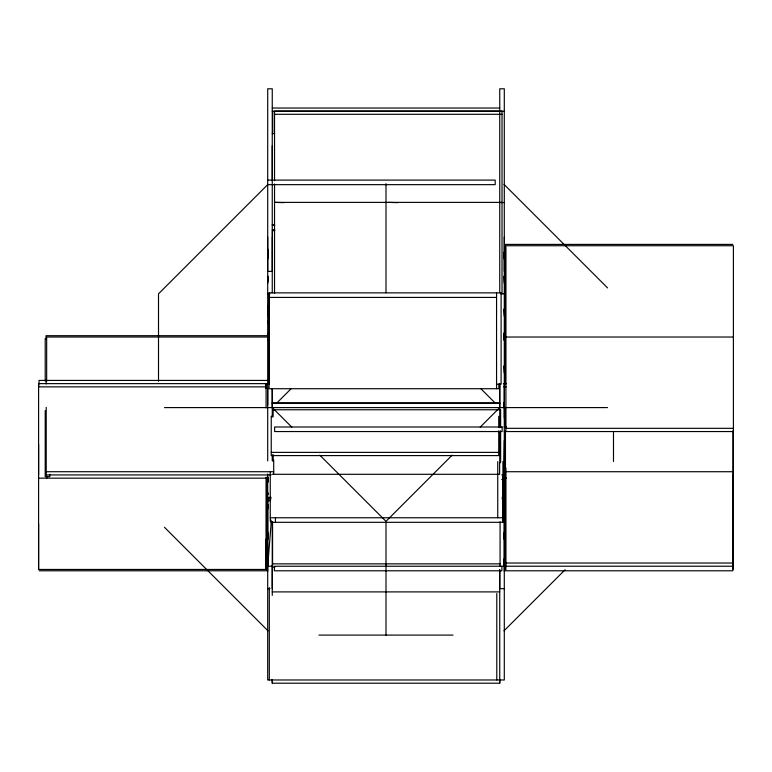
<?xml version="1.0" encoding="UTF-8"?>
<svg xmlns="http://www.w3.org/2000/svg" width="772" height="772" viewBox="0 0 772 772"><rect width="100%" height="100%" fill="white"/><g stroke="black" fill="none" stroke-linecap="round" stroke-linejoin="round"><path stroke-width="1.16" d="M266.089 539.02L266.089 569.456L38.6 569.456L38.6 523.802M38.6 474.934L38.6 444.508M267.797 383.636L38.6 383.636L38.6 386.859L266.089 386.859L266.089 383.636L266.089 407.925M266.543 563.02L266.543 566.233L266.543 477.279M266.543 535.807L266.543 505.371M267.701 571.473L267.701 497.38L271.117 497.38M267.701 405.01L267.701 388.374M267.701 236.975L267.701 271.397L272.255 271.397L272.255 236.975M272.255 683.201L272.255 679.688L272.255 683.201L499.745 683.201L499.745 569.659M272.255 588.679L272.255 565.278M272.255 388.634L272.255 407.597L291.777 427.119M272.255 178.911L272.255 145.676M499.745 683.201L499.745 679.688M499.745 569.958L499.745 588.679L504.299 588.679M504.299 571.473L504.299 497.38L502.022 497.38M504.299 440.513L503.73 482.046M504.299 418.067L504.299 383.636M504.299 271.397L504.299 236.975M267.701 259.421L268.27 252.309M267.701 283.372L268.27 276.27M267.701 316.298L268.27 309.186M268.27 333.137L267.701 340.249L268.309 337.953M272.255 566.233L267.701 566.233L271.31 521.206M503.73 538.924L504.299 531.812M267.701 509.366L268.328 504.618M267.701 537.794L268.27 534.243M267.701 566.233L268.27 562.682M267.701 323.034L268.309 320.737M503.691 477.231L504.299 474.934L501.752 474.934M503.691 494.447L504.299 492.15M268.009 184.344L158.511 293.842L158.511 381.252M276.501 403.351L290.928 388.914M452.209 455.123L386 521.341L319.791 455.123M480.223 427.119L499.745 407.597L499.745 383.896L499.745 427.736M503.991 630.84L565.104 569.726M272.255 108.032L499.745 108.032M272.255 111.255L504.299 111.255M274.533 114.295L502.022 114.295M272.255 133.595L274.649 133.595M267.701 180.098L272.255 180.098M272.497 180.098L495.199 180.098L495.199 184.653L267.701 184.653M502.022 202.38L274.533 202.38L284.106 202.65M499.745 202.544L504.299 202.544M272.255 224.893L274.649 224.893M272.255 225.144L274.649 225.144M272.255 229.689L274.649 229.689M274.813 230.635L272.42 230.635L272.42 236.483M732.802 244.396L505.313 244.396L505.313 248.951M267.701 293.842L269.978 293.842M500.883 293.842L504.299 293.842M269.061 297.423L496.56 297.423M268.724 335.695L46.021 335.695L46.021 339.111M268.164 337.026L46.658 337.026L46.658 381.513M505.911 337.026L733.4 337.026M267.71 380.422L39.054 380.422L39.054 383.935M503.334 383.636L506.596 383.636M496.435 384.166L501.105 384.166L501.105 292.868L269.061 292.868L269.061 388.721L498.828 388.721L498.828 384.166M503.836 386.859L506.229 386.859M265.404 388.191L267.797 388.191M272.255 403.042L499.745 403.042M272.255 403.196L499.745 403.196M164.494 407.597L607.506 407.597M273.143 409.758L500.632 409.758L500.632 427.312M504.203 426.993L506.596 426.993M505.911 428.325L733.4 428.325M504.203 431.548L733.4 431.548M271.242 452.382L498.731 452.382M46.214 471.721L273.703 471.721M505.457 471.721L732.946 471.721M272.13 474.297L499.629 474.297L499.629 462.602M271.117 474.934L46.214 474.934L46.214 407.346M504.087 478.032L506.48 478.032M38.6 478.157L268.164 478.157M503.836 478.157L506.229 478.157M501.752 479.489L504.145 479.489L504.145 474.934M267.701 498.886L271.117 498.886M502.022 498.886L504.299 498.886M267.701 500.719L270.103 500.719M270.258 517.761L502.939 517.761M505.457 563.02L732.946 563.02M272.574 563.849L500.073 563.849M503.73 559.121L504.299 566.233L274.388 566.233L274.388 570.788L501.877 570.788L501.877 566.233M274.977 567.063L272.574 567.063L272.574 521.708M39.198 570.788L266.687 570.788L266.687 566.233M267.701 588.679L269.978 588.679M272.255 591.902L499.745 591.902M318.952 635.086L453.048 635.086M388.277 202.38L397.85 202.65M503.991 184.344L607.554 287.908M481.072 388.914L495.499 403.351M164.446 527.276L268.009 630.84M267.701 492.15L268.309 494.447M503.73 534.243L504.299 537.794M503.73 562.682L504.299 566.233M268.27 252.502L267.701 248.951L268.27 256.063M267.701 277.389L268.27 280.94M503.672 402.839L504.299 407.597M503.672 504.618L504.299 509.366M267.701 305.818L268.328 310.566M503.73 252.309L504.299 259.421M503.73 276.27L504.299 283.372M503.73 309.186L504.299 316.298M503.73 333.137L504.299 340.249M503.73 366.053L504.299 373.165M267.894 477.308L268.27 482.046M267.701 531.812L268.27 538.924M733.4 569.456L733.4 245.728L505.911 245.728L505.911 431.548M732.946 430.757L732.946 566.233L505.313 566.233L505.313 570.788L732.802 570.788L732.802 474.934M613.489 431.538L613.489 461.473M505.911 467.909L505.911 569.456M505.457 248.951L505.457 384.427M505.457 407.346L505.457 427.736M505.457 430.757L505.457 566.233M504.155 335.695L504.155 340.249M502.939 461.579L502.939 522.316L270.895 522.316L270.895 520.019M502.794 476.044L502.794 522.316M502.022 293.669L502.022 111.081L274.533 111.081L274.533 180.754M500.632 430.824L500.632 462.428M500.073 521.708L500.073 565.992M499.745 292.665L499.745 88.799L504.299 88.799L504.299 679.978L267.701 679.978L267.701 473.96M499.745 431.287L499.745 463.277M498.731 416.34L498.731 427.157M498.731 430.757L498.731 455.596L271.242 455.596L271.242 416.098M497.747 461.579L497.747 517.761M496.792 593.485L496.792 679.978M496.56 292.868L496.56 388.721M386 183.688L386 292.646M386 522.538L386 635.086M275.45 517.761L275.45 522.316M274.533 183.968L274.533 293.379M273.703 460.015L273.703 473.863M273.143 407.606L273.143 416.774M273.143 454.525L273.143 461.26M272.738 111.255L272.738 133.759M272.255 292.781L272.255 88.799L267.701 88.799L267.701 460.913M272.255 388.75L272.255 417.073M272.255 454.988L272.255 460.913M272.255 522.393L272.255 595.415M270.258 472.117L270.258 520.984M269.206 292.868L269.206 384.166M269.303 587.56L269.303 679.978M267.845 477.212L267.845 479.489M266.089 477.279L266.089 569.456M49.765 474.307L49.765 476.671L45.21 476.671L45.21 410.627M46.658 475.813L46.658 478.157M46.214 380.422L46.214 383.935M45.21 338.512L45.21 381.165M38.6 383.636L38.6 569.456M502.118 426.993L274.629 426.993L274.629 431.548L502.118 431.548L502.118 426.993"/></g></svg>
